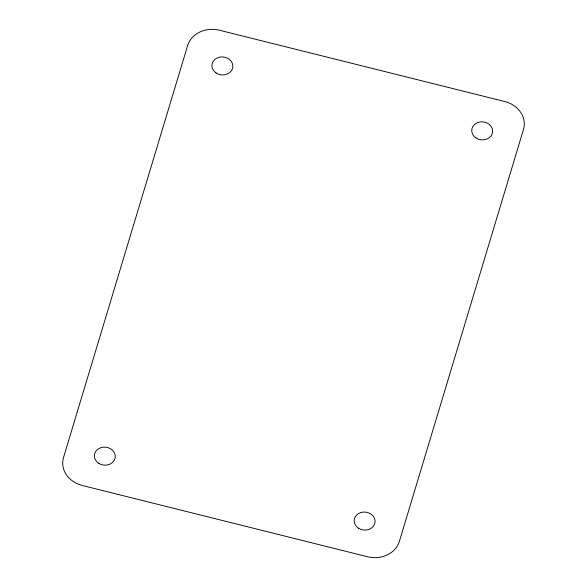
<?xml version="1.0" encoding="UTF-8"?>
<svg xmlns="http://www.w3.org/2000/svg" width="587" height="587" viewBox="0 0 587 587"><rect width="100%" height="100%" fill="white"/><g stroke="black" fill="none" stroke-linecap="round" stroke-linejoin="round"><path stroke-width="0.88" d="M187.627 45.595L63.521 457.493A26.217 22.541 6.1 0 0 82.341 485.5L367.491 556.747A26.217 22.541 6.1 0 0 399.373 541.405L523.479 129.507A26.217 22.541 6.1 0 0 504.659 101.5L219.509 30.253A26.217 22.541 6.1 0 0 187.627 45.595M358.43 528.175A10.485 9.018 6.1 0 0 375.027 522.335A10.485 9.018 6.1 0 0 360.403 512.686A10.485 9.018 6.1 0 0 358.43 528.175M475.852 137.864A10.485 9.018 6.1 0 0 492.574 132.273A10.485 9.018 6.1 0 0 478.141 122.412A10.485 9.018 6.1 0 0 475.852 137.864M216.045 72.949A10.485 9.018 6.1 0 0 232.768 67.358A10.485 9.018 6.1 0 0 218.335 57.497A10.485 9.018 6.1 0 0 216.045 72.949M98.477 463.165A10.485 9.018 6.1 0 0 115.199 457.581A10.485 9.018 6.1 0 0 100.759 447.712A10.485 9.018 6.1 0 0 98.477 463.165"/></g></svg>
